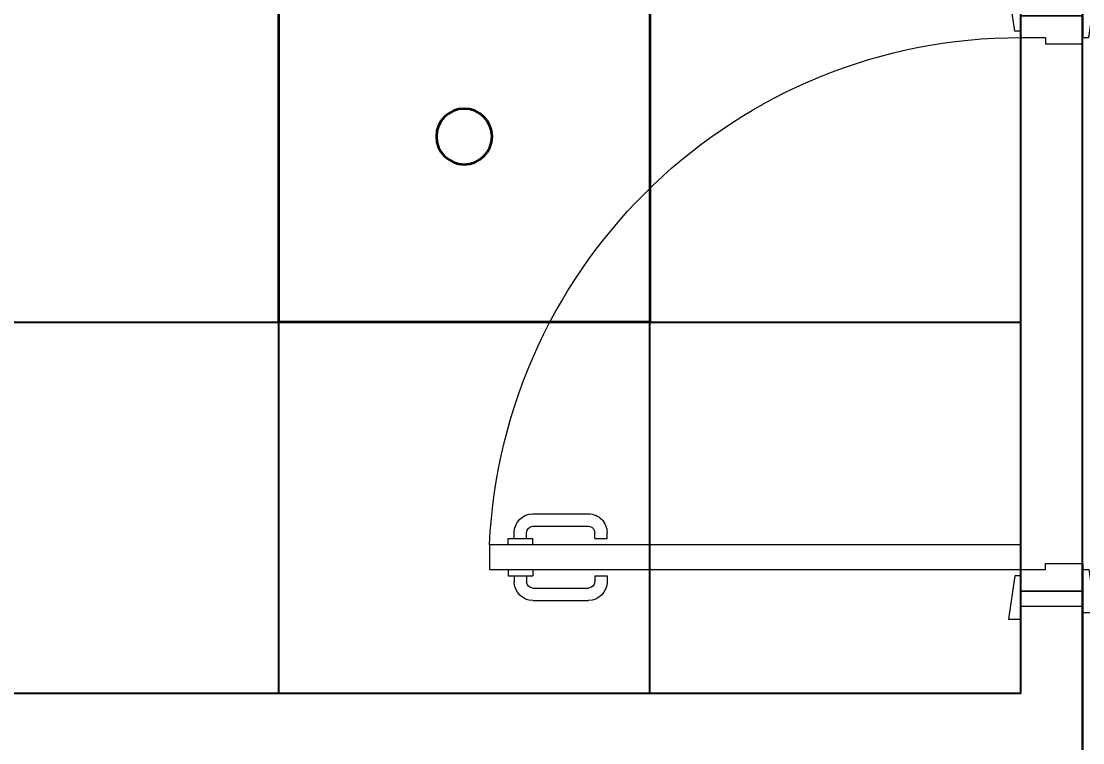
# Model space of a CAD drawing. Extents: x -12260 to 57327, y -29287 to 19916.
# Drawn here: x 41160 to 42876, y -9520 to -8354 of the extents above; entities that cross this region are included whole.
import ezdxf
from ezdxf.enums import TextEntityAlignment as Align

# ---------------------------------------------------------------- set-up
doc = ezdxf.new("R2010")
doc.units = 0
doc.header["$LTSCALE"] = 0.25
doc.linetypes.add('DASHDOT', pattern=[25.4, 12.7, -6.35, 0, -6.35])
doc.layers.add('01-First Floor$0$FALSE CEILING', color=251, linetype='Continuous')
for name, color, linetype, lineweight in [('01-First Floor$0$Walls', 251, 'Continuous', 5), ('01-First Floor$0$Wooden Joinery', 251, 'Continuous', 5), ('E-LITE-CIRC-NUMB', 6, 'Continuous', 25), ('E-LITE-CLNG', 150, 'Continuous', 35), ('E-LITE-CLNG-CNDT', 6, 'DASHDOT', 35), ('E-LITE-CTRL', 6, 'Continuous', 25), ('E-LITE-IDEN', 6, 'Continuous', 25)]:
    doc.layers.add(name, color=color, linetype=linetype, lineweight=lineweight)
doc.styles.add('DC_SIMPLEX', font='SIMPLEX.shx', dxfattribs={"width": 0.7})

# ---------------------------------------------------------------- blocks, each defined once
blk = doc.blocks.new('01-First Floor$0$A$C72370EFE')
at = {"layer": '01-First Floor$0$Wooden Joinery'}
for p, q in [((-0.01, -0.03), (-0.01, -0.07)), ((0, -0.03), (-0.01, -0.03)), ((0.04, -0.03), (0.05, -0.03)), ((0.05, -0.03), (0.05, -0.07)), ((-0.01, -0.04), (-0.02, -0.04)), ((0.05, -0.04), (0.06, -0.04)), ((-0.01, -0.06), (-0.02, -0.06)), ((0.05, -0.06), (0.06, -0.06)), ((-0.05, -0.07), (-0.05, -0.16)), ((-0.03, -0.07), (-0.03, -0.16)), ((0, -0.07), (-0.01, -0.07)), ((0.04, -0.07), (0.05, -0.07)), ((0.07, -0.07), (0.07, -0.16)), ((0.09, -0.07), (0.09, -0.16)), ((-0.01, -0.17), (-0.02, -0.17)), ((-0.01, -0.17), (-0.01, -0.19)), ((0.05, -0.17), (0.06, -0.17)), ((0.05, -0.17), (0.05, -0.19)), ((-0.01, -0.19), (-0.02, -0.19)), ((0.05, -0.19), (0.06, -0.19))]:
    blk.add_line(p, q, dxfattribs=at)
for centre, radius, start, end in [((-0.02, -0.07), 0.03, 90, 180), ((0.06, -0.07), 0.03, 0, 90), ((-0.02, -0.07), 0.01, 90, 180), ((0.06, -0.07), 0.01, 0, 90), ((-0.02, -0.16), 0.03, 180, 270), ((-0.02, -0.16), 0.01, 180, 270), ((0.06, -0.16), 0.01, 270, 0), ((0.06, -0.16), 0.03, 270, 0)]:
    blk.add_arc(centre, radius, start, end, dxfattribs=at)
blk = doc.blocks.new('01-First Floor$0$A$C5DAD61B4')
at = {"layer": '01-First Floor$0$Wooden Joinery'}
for points in [[(80, 959.1), (80, 969.1), (10, 979.1), (10, 959.1)], [(940, 959.1), (940, 969.1), (1010, 979.1), (1010, 959.1)], [(70, 859.1), (70, 849.1), (0, 839.1), (0, 859.1)], [(120, 859.1), (120, 0), (80, 0), (80, 859.1)], [(950, 859.1), (950, 849.1), (1020, 839.1), (1020, 859.1)]]:
    blk.add_lwpolyline(points, close=True, dxfattribs=at)
for points in [[(45, 859.1), (45, 959.1), (20, 959.1), (20, 859.1), (45, 859.1)], [(45, 859.1), (80, 859.1), (80, 899.1), (90, 899.1), (90, 959.1), (45, 959.1), (45, 859.1)], [(975, 859.1), (940, 859.1), (940, 899.1), (930, 899.1), (930, 959.1), (975, 959.1), (975, 859.1)], [(975, 859.1), (975, 959.1), (1000, 959.1), (1000, 859.1), (975, 859.1)]]:
    blk.add_lwpolyline(points, dxfattribs=at)
blk.add_arc((80, 859.1), 860, 272.666, 0, dxfattribs=at)
at = {"layer": '01-First Floor$0$Wooden Joinery', "xscale": 999.9999999998854, "yscale": 999.9999999998854, "zscale": 999.9999999998854, "rotation": 180}
blk.add_blockref('01-First Floor$0$A$C72370EFE', (120, 0), dxfattribs=at)
blk = doc.blocks.new('01-First Floor')
at = {"layer": '01-First Floor$0$FALSE CEILING', "linetype": 'Continuous'}
for p, q in [((41576, -9440), (41576, -6200)), ((42176, -9440), (42176, -6200)), ((38576, -8840), (42776, -8840))]:
    blk.add_line(p, q, dxfattribs=at)
at = {"layer": '01-First Floor$0$FALSE CEILING'}
for points in [[(42876, -2710), (44676, -2710), (44675.1, -12835.7), (42875.1, -12835.7)], [(38576, -9440), (42776, -9440), (42776, -6200), (38576, -6200)]]:
    blk.add_lwpolyline(points, close=True, dxfattribs=at)
at = {"layer": '01-First Floor$0$Walls'}
for p, q in [((42776, -9300), (42776, -9440)), ((42876, -9300), (42776, -9300)), ((42876, -9300), (42876, -9640)), ((42776, -9440), (38576, -9440))]:
    blk.add_line(p, q, dxfattribs=at)
at = {"layer": '01-First Floor$0$Wooden Joinery', "xscale": -1, "rotation": 270}
blk.add_blockref('01-First Floor$0$A$C5DAD61B4', (41916.9, -9320), dxfattribs=at)
blk = doc.blocks.new('*U16')
blk.add_lwpolyline([(-300, 300), (-300, -300), (300, -300), (300, 300)], close=True)
blk.add_circle((0, 0), 45)
at = {"layer": 'E-LITE-CIRC-NUMB', "style": 'DC_SIMPLEX', "width": 0.7, "flags": 8}
blk.add_attdef('CIRCUIT', text='', height=200, rotation=0, dxfattribs=at).set_placement((-473.9, 300), align=Align.RIGHT)
at = {"layer": 'E-LITE-CTRL', "style": 'DC_SIMPLEX', "width": 0.7, "flags": 8}
blk.add_attdef('CONTROL', (1118.9, -935), '', height=200, rotation=360, dxfattribs=at)
at = {"layer": 'E-LITE-IDEN', "style": 'DC_SIMPLEX', "width": 0.7, "flags": 8}
blk.add_attdef('TYPE', (460.4, 457.6), '', height=200, rotation=360, dxfattribs=at)

msp = doc.modelspace()

# ---------------------------------------------------------------- block references
at = {"layer": 'E-LITE-CLNG'}
ref = msp.add_blockref('*U16', (41876, -8540.1), dxfattribs=dict(at, xscale=-1))
ref.add_attrib('TYPE', 'LD1', (42269.4, -8235.6), dxfattribs={"layer": 'E-LITE-IDEN', "height": 200, "rotation": 0, "style": 'DC_SIMPLEX', "width": 0.7, "flags": 8})
at = {"layer": 'E-LITE-CLNG-CNDT'}
msp.add_blockref('01-First Floor', (0, 0), dxfattribs=at)

doc.saveas('drawing.dxf')
